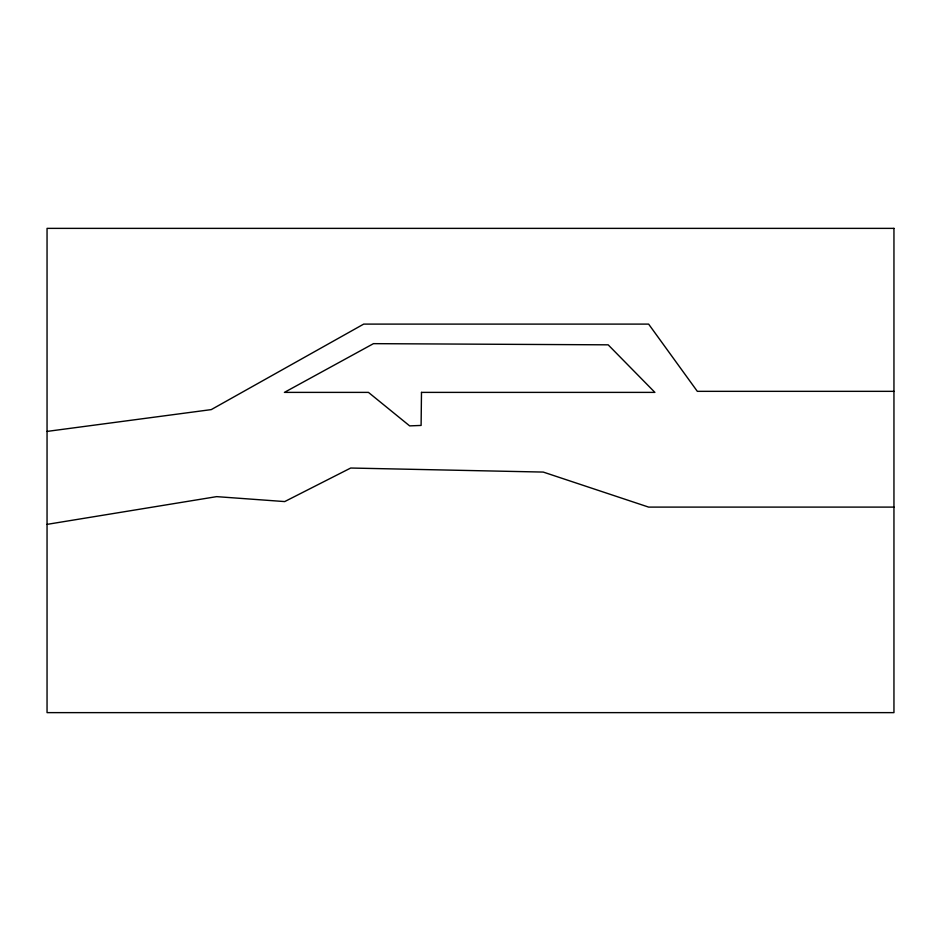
<?xml version="1.0" encoding="UTF-8"?>
<svg xmlns="http://www.w3.org/2000/svg" width="941" height="941" viewBox="0 0 941 941"><rect width="100%" height="100%" fill="white"/><g stroke="black" fill="none" stroke-linecap="round" stroke-linejoin="round"><path stroke-width="1.41" d="M47.05 524.372L216.642 496.636L284.7 501.577L350.699 468.03L543.251 472.076L648.631 507.105L893.95 507.105M47.05 431.413L211.266 409.606L363.708 324.104L648.631 324.104L697.328 391.338L893.95 391.338M421.486 392.385L421.098 425.438L409.653 425.885L368.449 392.385L284.405 392.385L373.459 343.653L608.168 344.829L654.901 392.385L421.486 392.385M893.95 228.369L47.05 228.369L47.05 712.631L893.95 712.631L893.95 228.369"/></g></svg>
